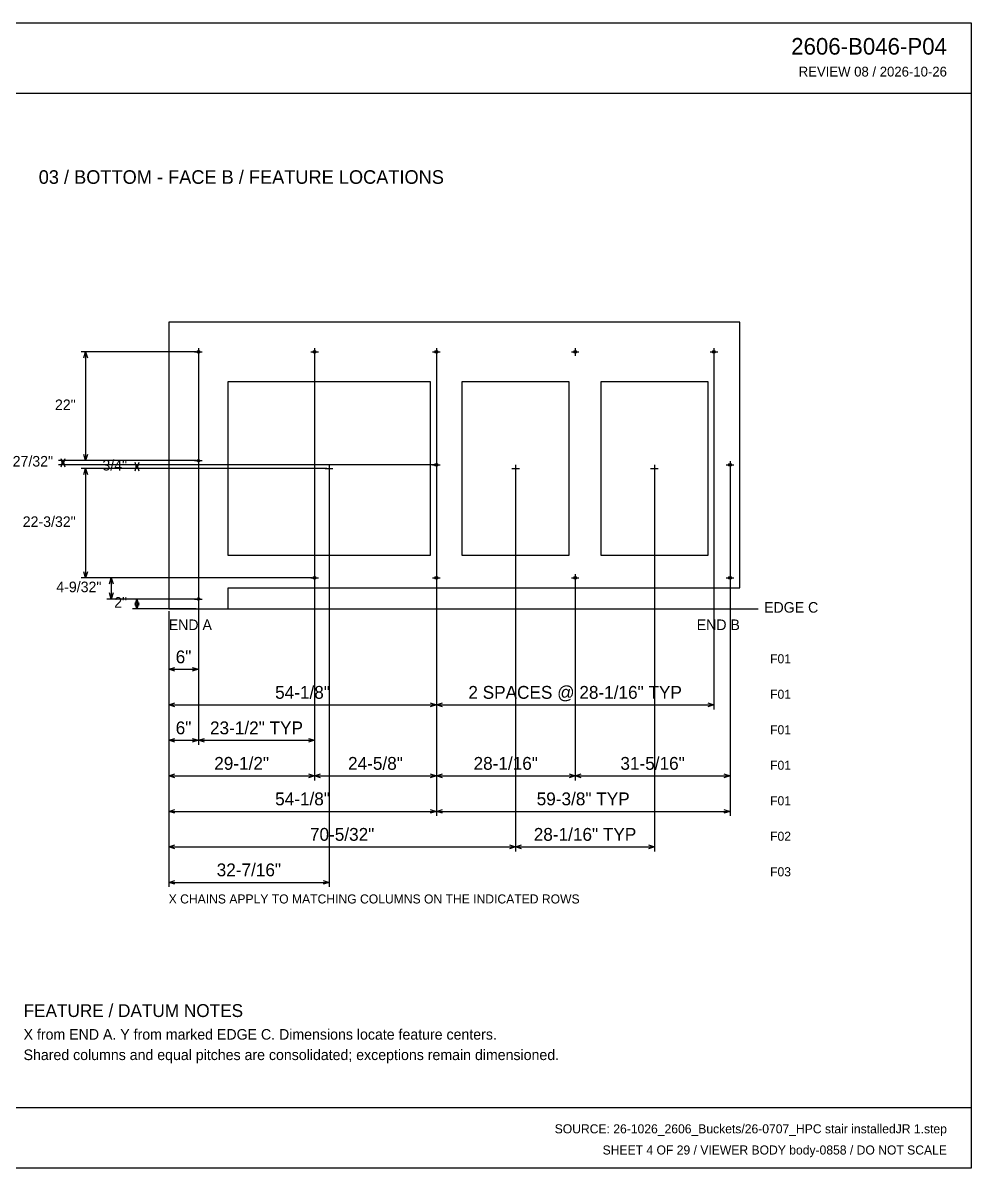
# Model space of a CAD drawing. Header units: inches. Extents: x 5 to 369, y 5 to 237.
# Drawn here: x 177.1 to 368.8, y 5.2 to 236.8 of the extents above; entities that cross this region are included whole.
import ezdxf
from ezdxf.enums import TextEntityAlignment as Align

# ---------------------------------------------------------------- set-up
doc = ezdxf.new("R2010")
doc.units = ezdxf.units.IN
doc.header["$MEASUREMENT"] = 0

msp = doc.modelspace()

# ---------------------------------------------------------------- linework, layer by layer
at = {"layer": 'ANNOTATION'}
for p, q in [((212.1, 170.27), (188.83, 170.27)), ((189.37, 169.04), (189.75, 170.27)), ((189.75, 170.27), (189.75, 148.27)), ((189.75, 170.27), (190.13, 169.04)), ((211.79, 170.27), (213.32, 170.27)), ((212.56, 171.03), (212.56, 169.5)), ((212.56, 169.81), (212.56, 90.79)), ((212.56, 169.81), (212.56, 90.79)), ((235.29, 170.27), (236.82, 170.27)), ((236.06, 171.03), (236.06, 169.5)), ((236.06, 169.81), (236.06, 90.79)), ((259.92, 170.27), (261.44, 170.27)), ((260.68, 171.03), (260.68, 169.5)), ((260.68, 169.81), (260.68, 97.97)), ((260.68, 169.81), (260.68, 97.97)), ((287.98, 170.27), (289.51, 170.27)), ((288.74, 171.03), (288.74, 169.5)), ((316.04, 170.27), (317.57, 170.27)), ((316.81, 171.03), (316.81, 169.5)), ((316.81, 169.81), (316.81, 97.97)), ((212.1, 148.27), (184.25, 148.27)), ((185.17, 147.42), (184.79, 148.64)), ((184.79, 147.04), (185.17, 148.27)), ((185.55, 148.64), (185.17, 147.42)), ((185.17, 148.27), (185.17, 147.42)), ((185.17, 148.27), (185.55, 147.04)), ((212.1, 148.27), (188.83, 148.27)), ((189.75, 148.27), (189.37, 149.49)), ((190.13, 149.49), (189.75, 148.27)), ((211.79, 148.27), (213.32, 148.27)), ((212.56, 149.03), (212.56, 147.5)), ((260.22, 147.42), (184.25, 147.42)), ((238.53, 146.67), (188.83, 146.67)), ((189.37, 145.45), (189.75, 146.67)), ((189.75, 146.67), (189.75, 124.58)), ((189.75, 146.67), (190.13, 145.45)), ((260.22, 147.42), (199.22, 147.42)), ((238.53, 146.67), (199.22, 146.67)), ((200.14, 146.67), (199.76, 147.89)), ((199.76, 146.2), (200.14, 147.42)), ((200.52, 147.89), (200.14, 146.67)), ((200.14, 147.42), (200.14, 146.67)), ((200.14, 147.42), (200.52, 146.2)), ((238.23, 146.67), (239.76, 146.67)), ((238.99, 147.44), (238.99, 145.91)), ((238.99, 146.21), (238.99, 62.07)), ((259.92, 147.42), (261.44, 147.42)), ((260.68, 148.19), (260.68, 146.66)), ((260.68, 146.96), (260.68, 76.43)), ((260.68, 146.96), (260.68, 76.43)), ((275.95, 146.67), (277.48, 146.67)), ((276.71, 147.44), (276.71, 145.91)), ((276.71, 146.21), (276.71, 69.25)), ((276.71, 146.21), (276.71, 69.25)), ((304.01, 146.67), (305.54, 146.67)), ((304.77, 147.44), (304.77, 145.91)), ((304.77, 146.21), (304.77, 69.25)), ((319.29, 147.42), (320.82, 147.42)), ((320.06, 148.19), (320.06, 146.66)), ((320.06, 146.96), (320.06, 76.43)), ((189.75, 124.58), (189.37, 125.8)), ((190.13, 125.8), (189.75, 124.58)), ((236.06, 125.34), (236.06, 123.81)), ((260.68, 125.34), (260.68, 123.81)), ((288.74, 125.34), (288.74, 123.81)), ((320.06, 125.34), (320.06, 123.81)), ((235.6, 124.58), (188.83, 124.58)), ((235.6, 124.58), (194.03, 124.58)), ((194.56, 123.36), (194.94, 124.58)), ((194.94, 124.58), (194.94, 120.29)), ((194.94, 124.58), (195.33, 123.36)), ((235.29, 124.58), (236.82, 124.58)), ((236.06, 124.12), (236.06, 83.61)), ((236.06, 124.12), (236.06, 83.61)), ((259.92, 124.58), (261.44, 124.58)), ((260.68, 124.12), (260.68, 83.61)), ((260.68, 124.12), (260.68, 83.61)), ((287.98, 124.58), (289.51, 124.58)), ((288.74, 124.12), (288.74, 83.61)), ((288.74, 124.12), (288.74, 83.61)), ((319.29, 124.58), (320.82, 124.58)), ((320.06, 124.12), (320.06, 83.61)), ((194.94, 120.29), (194.56, 121.51)), ((195.33, 121.51), (194.94, 120.29)), ((212.56, 121.05), (212.56, 119.53)), ((212.1, 120.29), (194.03, 120.29)), ((212.1, 120.29), (199.22, 120.29)), ((212.1, 118.29), (199.22, 118.29)), ((199.76, 119.07), (200.14, 120.29)), ((200.14, 118.29), (199.76, 119.51)), ((200.14, 120.29), (200.14, 118.29)), ((200.14, 120.29), (200.52, 119.07)), ((200.52, 119.51), (200.14, 118.29)), ((211.79, 120.29), (213.32, 120.29)), ((212.56, 119.83), (212.56, 105.15)), ((212.56, 118.29), (325.72, 118.29)), ((206.56, 117.83), (206.56, 105.15)), ((206.56, 117.83), (206.56, 97.97)), ((206.56, 117.83), (206.56, 90.79)), ((206.56, 117.83), (206.56, 83.61)), ((206.56, 117.83), (206.56, 76.43)), ((206.56, 117.83), (206.56, 69.25)), ((206.56, 117.83), (206.56, 62.07)), ((206.56, 106.07), (207.78, 106.45)), ((206.56, 106.07), (212.56, 106.07)), ((207.78, 105.69), (206.56, 106.07)), ((211.33, 106.45), (212.56, 106.07)), ((212.56, 106.07), (211.33, 105.69)), ((206.56, 98.89), (207.78, 99.27)), ((206.56, 98.89), (260.68, 98.89)), ((207.78, 98.5), (206.56, 98.89)), ((259.46, 99.27), (260.68, 98.89)), ((260.68, 98.89), (259.46, 98.5)), ((260.68, 98.89), (261.9, 99.27)), ((260.68, 98.89), (316.81, 98.89)), ((261.9, 98.5), (260.68, 98.89)), ((315.58, 99.27), (316.81, 98.89)), ((316.81, 98.89), (315.58, 98.5)), ((206.56, 91.71), (207.78, 92.09)), ((206.56, 91.71), (212.56, 91.71)), ((207.78, 91.32), (206.56, 91.71)), ((211.33, 92.09), (212.56, 91.71)), ((212.56, 91.71), (211.33, 91.32)), ((212.56, 91.71), (213.78, 92.09)), ((212.56, 91.71), (236.06, 91.71)), ((213.78, 91.32), (212.56, 91.71)), ((234.83, 92.09), (236.06, 91.71)), ((236.06, 91.71), (234.83, 91.32)), ((206.56, 84.53), (207.78, 84.91)), ((206.56, 84.53), (236.06, 84.53)), ((207.78, 84.14), (206.56, 84.53)), ((234.83, 84.91), (236.06, 84.53)), ((236.06, 84.53), (234.83, 84.14)), ((236.06, 84.53), (237.28, 84.91)), ((236.06, 84.53), (260.68, 84.53)), ((237.28, 84.14), (236.06, 84.53)), ((259.46, 84.91), (260.68, 84.53)), ((260.68, 84.53), (259.46, 84.14)), ((260.68, 84.53), (261.9, 84.91)), ((260.68, 84.53), (288.74, 84.53)), ((261.9, 84.14), (260.68, 84.53)), ((287.52, 84.91), (288.74, 84.53)), ((288.74, 84.53), (287.52, 84.14)), ((288.74, 84.53), (289.97, 84.91)), ((288.74, 84.53), (320.06, 84.53)), ((289.97, 84.14), (288.74, 84.53)), ((318.83, 84.91), (320.06, 84.53)), ((320.06, 84.53), (318.83, 84.14)), ((206.56, 77.34), (207.78, 77.73)), ((206.56, 77.34), (260.68, 77.34)), ((207.78, 76.96), (206.56, 77.34)), ((259.46, 77.73), (260.68, 77.34)), ((260.68, 77.34), (259.46, 76.96)), ((260.68, 77.34), (261.9, 77.73)), ((260.68, 77.34), (320.06, 77.34)), ((261.9, 76.96), (260.68, 77.34)), ((318.83, 77.73), (320.06, 77.34)), ((320.06, 77.34), (318.83, 76.96)), ((206.56, 70.16), (207.78, 70.55)), ((206.56, 70.16), (276.71, 70.16)), ((207.78, 69.78), (206.56, 70.16)), ((275.49, 70.55), (276.71, 70.16)), ((276.71, 70.16), (275.49, 69.78)), ((276.71, 70.16), (277.93, 70.55)), ((276.71, 70.16), (304.77, 70.16)), ((277.93, 69.78), (276.71, 70.16)), ((303.55, 70.55), (304.77, 70.16)), ((304.77, 70.16), (303.55, 69.78)), ((206.56, 62.98), (207.78, 63.37)), ((206.56, 62.98), (238.99, 62.98)), ((207.78, 62.6), (206.56, 62.98)), ((237.77, 63.37), (238.99, 62.98)), ((238.99, 62.98), (237.77, 62.6))]:
    msp.add_line(p, q, dxfattribs=at)
at = {"layer": 'OUTLINE'}
for p, q in [((5.19, 236.81), (368.81, 236.81)), ((368.81, 236.81), (368.81, 5.19)), ((5.19, 222.6), (368.81, 222.6)), ((322.06, 176.27), (206.56, 176.27)), ((206.56, 176.27), (206.56, 118.29)), ((322.06, 122.58), (322.06, 176.27)), ((218.56, 164.27), (259.43, 164.27)), ((218.56, 129.08), (218.56, 164.27)), ((259.43, 164.27), (259.43, 129.08)), ((265.93, 164.27), (287.49, 164.27)), ((265.93, 129.08), (265.93, 164.27)), ((287.49, 164.27), (287.49, 129.08)), ((293.99, 164.27), (315.56, 164.27)), ((293.99, 129.08), (293.99, 164.27)), ((315.56, 164.27), (315.56, 129.08)), ((259.43, 129.08), (218.56, 129.08)), ((287.49, 129.08), (265.93, 129.08)), ((315.56, 129.08), (293.99, 129.08)), ((218.56, 118.29), (218.56, 122.58)), ((218.56, 122.58), (322.06, 122.58)), ((206.56, 118.29), (218.56, 118.29)), ((5.19, 17.42), (368.81, 17.42)), ((368.81, 5.19), (5.19, 5.19))]:
    msp.add_line(p, q, dxfattribs=at)
for centre in [(212.56, 170.27), (236.06, 170.27), (260.68, 170.27), (288.74, 170.27), (316.81, 170.27), (212.56, 148.27), (260.68, 147.42), (320.06, 147.42), (236.06, 124.58), (260.68, 124.58), (288.74, 124.58), (320.06, 124.58), (212.56, 120.29)]:
    msp.add_circle(centre, 0.273, dxfattribs=at)

# ---------------------------------------------------------------- texts
at = {"layer": 'ANNOTATION'}
for s, height, p in [('2606-B046-P04', 3.3611, (363.92, 230.39)), ('REVIEW 08 / 2026-10-26', 1.9861, (363.92, 225.96)), ('22"', 2.139, (187.76, 158.5)), ('27/32"', 2.139, (183.18, 147.08)), ('3/4"', 2.139, (198.15, 146.28)), ('22-3/32"', 2.139, (187.76, 134.86)), ('4-9/32"', 2.139, (192.96, 121.67)), ('2"', 2.139, (198.15, 118.53)), ('END B', 2.139, (322.06, 114.01)), ('SOURCE: 26-1026_2606_Buckets/26-0707_HPC stair installedJR 1.step', 1.8333, (363.92, 12.22)), ('SHEET 4 OF 29 / VIEWER BODY body-0858 / DO NOT SCALE', 1.8333, (363.92, 7.94))]:
    msp.add_text(s, height=height, dxfattribs=at).set_placement(p, align=Align.RIGHT)
for s, height, p in [('03 / BOTTOM - FACE B / FEATURE LOCATIONS', 2.75, (180.28, 204.26)), ('EDGE C', 2.139, (326.94, 117.53)), ('END A', 2.139, (206.56, 114.01)), ('F01', 1.833, (328.17, 107.29)), ('F01', 1.833, (328.17, 100.11)), ('F01', 1.833, (328.17, 92.93)), ('F01', 1.833, (328.17, 85.75)), ('F01', 1.833, (328.17, 78.57)), ('F02', 1.833, (328.17, 71.39)), ('F03', 1.833, (328.17, 64.21)), ('X CHAINS APPLY TO MATCHING COLUMNS ON THE INDICATED ROWS', 1.8333, (206.56, 58.71)), ('FEATURE / DATUM NOTES', 2.5972, (177.22, 35.75)), ('X from END A. Y from marked EDGE C. Dimensions locate feature centers.', 2.1389, (177.22, 31.17)), ('Shared columns and equal pitches are consolidated; exceptions remain dimensioned.', 2.1389, (177.22, 27.04))]:
    msp.add_text(s, height=height, dxfattribs=at).set_placement(p)
for s, height, p in [('6"', 2.597, (209.56, 107.29)), ('54-1/8"', 2.597, (233.62, 100.11)), ('2 SPACES @ 28-1/16" TYP', 2.5972, (288.74, 100.11)), ('6"', 2.597, (209.56, 92.93)), ('23-1/2" TYP', 2.5972, (224.31, 92.93)), ('29-1/2"', 2.597, (221.31, 85.75)), ('24-5/8"', 2.597, (248.37, 85.75)), ('28-1/16"', 2.597, (274.71, 85.75)), ('31-5/16"', 2.597, (304.4, 85.75)), ('54-1/8"', 2.597, (233.62, 78.57)), ('59-3/8" TYP', 2.5972, (290.37, 78.57)), ('70-5/32"', 2.597, (241.63, 71.39)), ('28-1/16" TYP', 2.5972, (290.74, 71.39)), ('32-7/16"', 2.597, (222.77, 64.21))]:
    msp.add_text(s, height=height, dxfattribs=at).set_placement(p, align=Align.CENTER)

doc.saveas('drawing.dxf')
